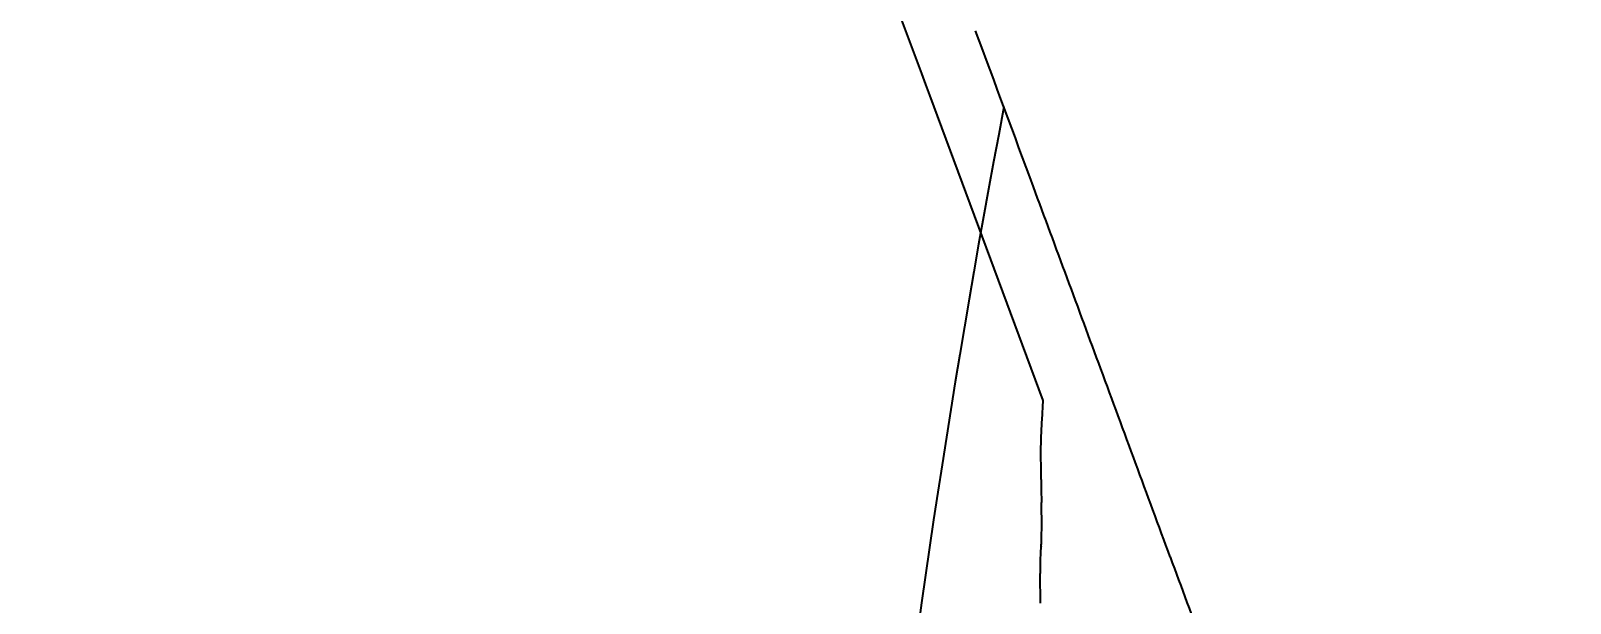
# Model space of a CAD drawing. Header units: metres. Extents: x 26.3 to 44.2, y 14.4 to 19.6.
# Drawn here: x 28.7804 to 28.8471, y 18.8189 to 18.8437 of the extents above; entities that cross this region are included whole.
import ezdxf

# ---------------------------------------------------------------- set-up
doc = ezdxf.new("R2010")
doc.units = ezdxf.units.M
doc.header["$MEASUREMENT"] = 0
for name, color, linetype in [('Brakes', 11, 'Continuous'), ('Rims', 10, 'Continuous'), ('Suspensions', 6, 'Continuous'), ('Tyres', 190, 'Continuous')]:
    doc.layers.add(name, color=color, linetype=linetype)
doc.layers.add('Dimensions', color=7, linetype='Continuous', plot=False)
doc.styles.get("Standard").update_dxf_attribs({"font": 'arial.ttf'})
doc.dimstyles.new('Annotative', dxfattribs={"dimscale": 0, "dimtxt": 0.18, "dimasz": 0.18, "dimexe": 0.18, "dimexo": 0.0625, "dimgap": 0.09, "dimtad": 0, "dimtih": 1, "dimtoh": 1, "dimdec": 4, "dimzin": 0, "dimdsep": 46, "dimtxsty": 'Standard', "dimcen": 0.09, "dimadec": 0, "dimazin": 0, "dimtfac": 1, "dimtdec": 4, "dimtofl": 0, "dimtmove": 0, "dimatfit": 3, "dimfxl": 1, "dimtolj": 1, "dimtzin": 0, "dimarcsym": 0})

# ---------------------------------------------------------------- blocks, each defined once
blk = doc.blocks.new('*D83')
at = {"layer": 'Defpoints', "color": 0, "transparency": 16777216}
for p in [(28.67574575120831, 19.44829767138783), (28.87900149537925, 18.48732803355922), (29.42195853375229, 18.48732803355922)]:
    blk.add_point(p, dxfattribs=at)
at = {"layer": 'Dimensions', "color": 0, "lineweight": -2, "transparency": 16777216}
for p, q in [((28.69137075120831, 19.44829767138783), (29.46695853375229, 19.44829767138783)), ((29.42195853375229, 19.40329767138783), (29.42195853375229, 19.013288636921)), ((29.42195853375229, 18.53232803355922), (29.42195853375229, 18.92233706802605)), ((28.89462649537925, 18.48732803355922), (29.46695853375229, 18.48732803355922))]:
    blk.add_line(p, q, dxfattribs=at)
at = {"layer": 'Dimensions', "color": 0, "transparency": 16777216}
for points in [[(29.41445853375229, 19.40329767138783), (29.42945853375229, 19.40329767138783), (29.42195853375229, 19.44829767138783)], [(29.41445853375229, 18.53232803355922), (29.42945853375229, 18.53232803355922), (29.42195853375229, 18.48732803355922)]]:
    blk.add_solid(points, dxfattribs=at)
at = {"layer": 'Dimensions', "color": 0, "transparency": 16777216, "insert": (29.42195853375229, 18.96781285247351), "char_height": 0.045, "attachment_point": 5}
blk.add_mtext('\\A1;0.9610', dxfattribs=at)
blk = doc.blocks.new('*D85')
at = {"layer": 'Defpoints', "color": 0, "transparency": 16777216}
for p in [(28.93483027428989, 18.95086110084908), (28.82317271646858, 18.52359446646936)]:
    blk.add_point(p, dxfattribs=at)
at = {"layer": 'Dimensions', "color": 0, "lineweight": -2, "transparency": 16777216}
for p, q in [((28.96812045803925, 19.078248669107), (28.94620802464178, 18.99439897857561)), ((29.01312045803926, 19.078248669107), (28.96812045803925, 19.078248669107)), ((28.87900149537923, 18.71472778365922), (28.87900149537924, 18.75972778365922)), ((28.85650149537923, 18.73722778365922), (28.90150149537924, 18.73722778365922))]:
    blk.add_line(p, q, dxfattribs=at)
at = {"layer": 'Dimensions', "color": 0, "transparency": 16777216}
blk.add_solid([(28.93895171168736, 18.99629527030093), (28.9534643375962, 18.99250268685029), (28.93483027428989, 18.95086110084908)], dxfattribs=at)
at = {"layer": 'Dimensions', "color": 0, "transparency": 16777216, "insert": (29.15349221793012, 19.078248669107), "char_height": 0.045, "attachment_point": 5}
blk.add_mtext('\\A1;∅0.4416', dxfattribs=at)
blk = doc.blocks.new('*D59')
at = {"layer": 'Defpoints', "color": 0, "transparency": 16777216}
for p in [(28.72384681228646, 19.11114646949823), (28.37098025623385, 18.75827991344561), (29.33210497554318, 17.79715519413628)]:
    blk.add_point(p, dxfattribs=at)
at = {"layer": 'Dimensions', "color": 0, "lineweight": -2, "transparency": 16777216}
for p, q in [((28.73489535574249, 19.10009792604219), (29.71679133674919, 18.11820194503551)), ((28.38202879968988, 18.74723136998957), (29.36392478069657, 17.76533538898289)), ((29.6531517264424, 18.1182019450355), (29.55401403801696, 18.01906425661007)), ((29.36392478069657, 17.82897499928968), (29.46306246912201, 17.92811268771511))]:
    blk.add_line(p, q, dxfattribs=at)
at = {"layer": 'Dimensions', "color": 0, "transparency": 16777216}
for points in [[(29.64784842558349, 18.1235052458944), (29.65845502730129, 18.11289864417661), (29.68497153159579, 18.1500217501889)], [(29.35862147983767, 17.83427830014858), (29.36922808155547, 17.82367169843078), (29.33210497554318, 17.79715519413628)]]:
    blk.add_solid(points, dxfattribs=at)
at = {"layer": 'Dimensions', "color": 0, "transparency": 16777216, "insert": (29.50853825356949, 17.9735884721626), "char_height": 0.045, "attachment_point": 5}
blk.add_mtext('\\A1;0.4990', dxfattribs=at)

msp = doc.modelspace()

# ---------------------------------------------------------------- linework, layer by layer
at = {"layer": 'Brakes', "linetype": 'ByBlock'}
msp.add_arc((28.87900149537923, 18.73722778365921), 0.0849665584227265, 44.83851932975984, 315.4796601216781, dxfattribs=at)
at = {"layer": 'Rims'}
for centre, radius, start, end in [((28.85307896951695, 18.79372155762638), 0.1590271137, 107.2074706976803, 164.7930936222938), ((29.26888810110924, 18.75522868065245), 0.454363182, 169.1942702176188, 178.9468114050894)]:
    msp.add_arc(centre, radius, start, end, dxfattribs=at)
at = {"layer": 'Suspensions'}
for p, q in [((28.81935561104993, 18.84092595282877), (28.82427373867042, 18.82771407809697)), ((28.82427373867042, 18.82771407809697), (28.82422189871693, 18.82686637416259))]:
    msp.add_line(p, q, dxfattribs=at)
for centre, radius, start, end in [((30.91873288499632, 19.62241949204351), 2.240115418945411, 200.2154224381616, 200.4177910788071), ((20.47434084755181, 15.74171908181803), 8.90477523953693, 20.34018685359297, 20.38648184280991), ((19.69445830053189, 15.45259827782754), 9.736524977343018, 20.29074661886813, 20.34025017159755), ((18.50351589942734, 15.01227790721457), 11.00625952893766, 20.24557823186295, 20.29072730553515), ((28.84872088389916, 18.82536825161201), 0.02454474783198407, 176.5006980035946, 177.3585264084067), ((28.8593758176354, 18.82487659787881), 0.03521101879758785, 177.3583845316318, 178.0129297371423), ((28.83453712831492, 18.82548096250365), 0.01036482500213915, 178.6744557515696, 180.2301268636787), ((28.85680677490234, 18.82496566934174), 0.0326404324275574, 178.0128226596772, 178.6744724832656), ((28.85320987880855, 18.82555594470829), 0.02903772604424699, 180.2300937776664, 180.8619500332165), ((29.04794800495864, 18.82848638713783), 0.2237978997688451, 180.8621054462185, 181.0023654969553), ((29.07294973137588, 18.82892336444274), 0.2488034446102489, 181.0022591254967, 181.1480195689249), ((29.08541750093373, 18.82917284757195), 0.2612737100225596, 181.1479398646062, 181.288429098375), ((28.77931573641851, 18.8222881195401), 0.04490546908591732, 0.4942827814656679, 1.288628287779695), ((28.7907364964068, 18.82238674761997), 0.03348428323703912, 359.5042754032044, 0.4941111353833679), ((28.82260903973403, 18.82164835568915), 0.001603284884060405, 351.200929927404, 358.6964403603386), ((28.78979769454643, 18.82239480053371), 0.03442311963264501, 358.6967536587583, 359.504391623548), ((28.8385914097129, 18.82042809710539), 0.01443938994118625, 178.0452131368106, 179.4173160707834), ((28.8370164933927, 18.82048190335632), 0.01286355475783122, 176.7038274777626, 178.0454501254843), ((28.82607308251288, 18.82111216970024), 0.001902009367308784, 171.2014835280581, 176.7040293658437), ((44.469401516351, 24.58929915571779), 16.66947988062024, 200.2455036593887, 200.2743807321104), ((28.83876339102936, 18.82042638363008), 0.01461137978959849, 179.417455632906, 180.7774122931522), ((28.63713091390637, 18.81768955980151), 0.1870396703824108, 0.6605524238487359, 0.777664986979942), ((28.44974633594626, 18.81553266157925), 0.3744366614496208, 0.5903422345171074, 0.6600139002587827), ((28.45217195828214, 18.8155547498851), 0.3720109402954546, 0.5208887446962366, 0.5907895935346292)]:
    msp.add_arc(centre, radius, start, end, dxfattribs=at)
at = {"layer": 'Tyres'}
for radius in [0.2498997501, 0.23172522282, 0.2208077144671304]:
    msp.add_circle((28.87900149537923, 18.73722778365922), radius, dxfattribs=at)

# ---------------------------------------------------------------- dimensions: what is measured, and where the dimension line sits
at = {"layer": 'Dimensions'}
dim = msp.add_linear_dim(base=(29.42195853375229, 18.48732803355922), p1=(28.67574575120829, 19.44829767138782), p2=(28.87900149537923, 18.48732803355922), angle=90, dimstyle='Annotative', dxfattribs=at)
dim.commit()
dim.dimension.update_dxf_attribs({"geometry": '*D83', "text_midpoint": (29.42195853375229, 18.96781285247351)})
dim = msp.add_aligned_dim(p1=(28.72384681228646, 19.11114646949823), p2=(28.37098025623385, 18.75827991344561), distance=1.3592356131792889, dimstyle='Annotative', dxfattribs=at)
dim.commit()
dim.dimension.update_dxf_attribs({"geometry": '*D59', "text_midpoint": (29.50853825356949, 17.9735884721626)})
dim = msp.add_diameter_dim_2p(p1=(28.82317271646858, 18.52359446646936), p2=(28.93483027428989, 18.95086110084908), dimstyle='Annotative', dxfattribs=at)
dim.commit()
dim.dimension.update_dxf_attribs({"geometry": '*D85', "text_midpoint": (29.15349221793012, 19.078248669107), "dimtype": 163})

doc.saveas('drawing.dxf')
